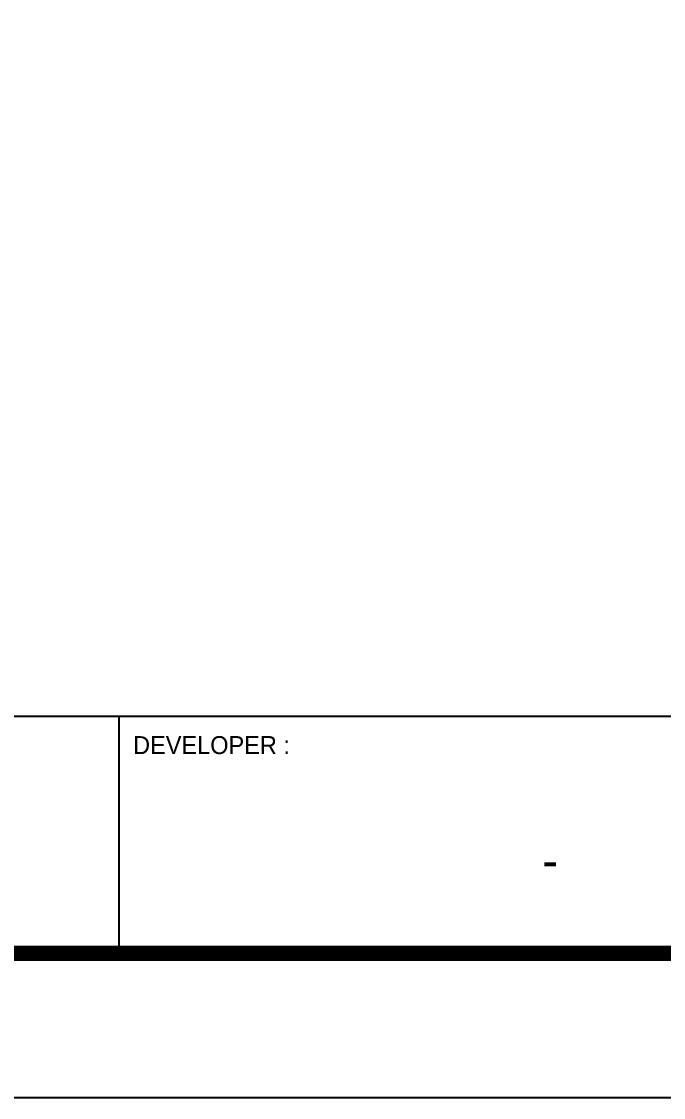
# Model space of a CAD drawing. Header units: millimetres. Extents: x 10297564 to 11610295, y -9287743 to -8409454.
# Drawn here: x 10842182 to 10849522, y -9287743 to -9275441 of the extents above; entities that cross this region are included whole.
import ezdxf
from ezdxf.enums import TextEntityAlignment as Align

# ---------------------------------------------------------------- set-up
doc = ezdxf.new("R2010")
doc.units = ezdxf.units.MM
doc.header["$LTSCALE"] = 100
for name, color, linetype in [('_도곽_마크', 7, 'Continuous'), ('BOX', 7, 'Continuous'), ('BOX_Def', 8, 'Continuous')]:
    doc.layers.add(name, color=color, linetype=linetype)
doc.layers.add('DIJ1-TEXT', color=7, linetype='Continuous', lineweight=5)
doc.layers.add('TITLE', color=7, linetype='Continuous', lineweight=0)
doc.styles.add('RomanS', font='Dotum.ttf')
doc.styles.add('TITLE', font='H2GTRE.TTF')

# ---------------------------------------------------------------- blocks, each defined once
blk = doc.blocks.new('A$C78AD5415')
at = {"layer": '_도곽_마크'}
for points in [[(160, 53), (40, 53)], [(160, 53), (160, 21)], [(280, 53), (160, 53)], [(40, 21), (811, 21)]]:
    blk.add_lwpolyline(points, dxfattribs=at)
at = {"layer": 'BOX', "const_width": 2}
blk.add_lwpolyline([(40, 20), (40, 574), (811, 574), (811, 20)], close=True, dxfattribs=at)
at = {"layer": 'BOX_Def'}
blk.add_lwpolyline([(0, 0), (841, 0), (841, 594), (0, 594)], close=True, dxfattribs=at)
at = {"style": 'TITLE'}
blk.add_text('-', height=5, dxfattribs=at).set_placement((220, 33), align=Align.MIDDLE)
at = {"layer": 'DIJ1-TEXT', "style": 'RomanS'}
blk.add_text('DEVELOPER :', height=2.5, dxfattribs=at).set_placement((162, 49), align=Align.MIDDLE_LEFT)

msp = doc.modelspace()

# ---------------------------------------------------------------- block references
at = {"layer": 'TITLE', "color": 4, "xscale": 82.22579135756152, "yscale": 82.22579135756152, "zscale": 82.22579135756152}
msp.add_blockref('A$C78AD5415', (10830137.6, -9287743.3), dxfattribs=at)

doc.saveas('drawing.dxf')
